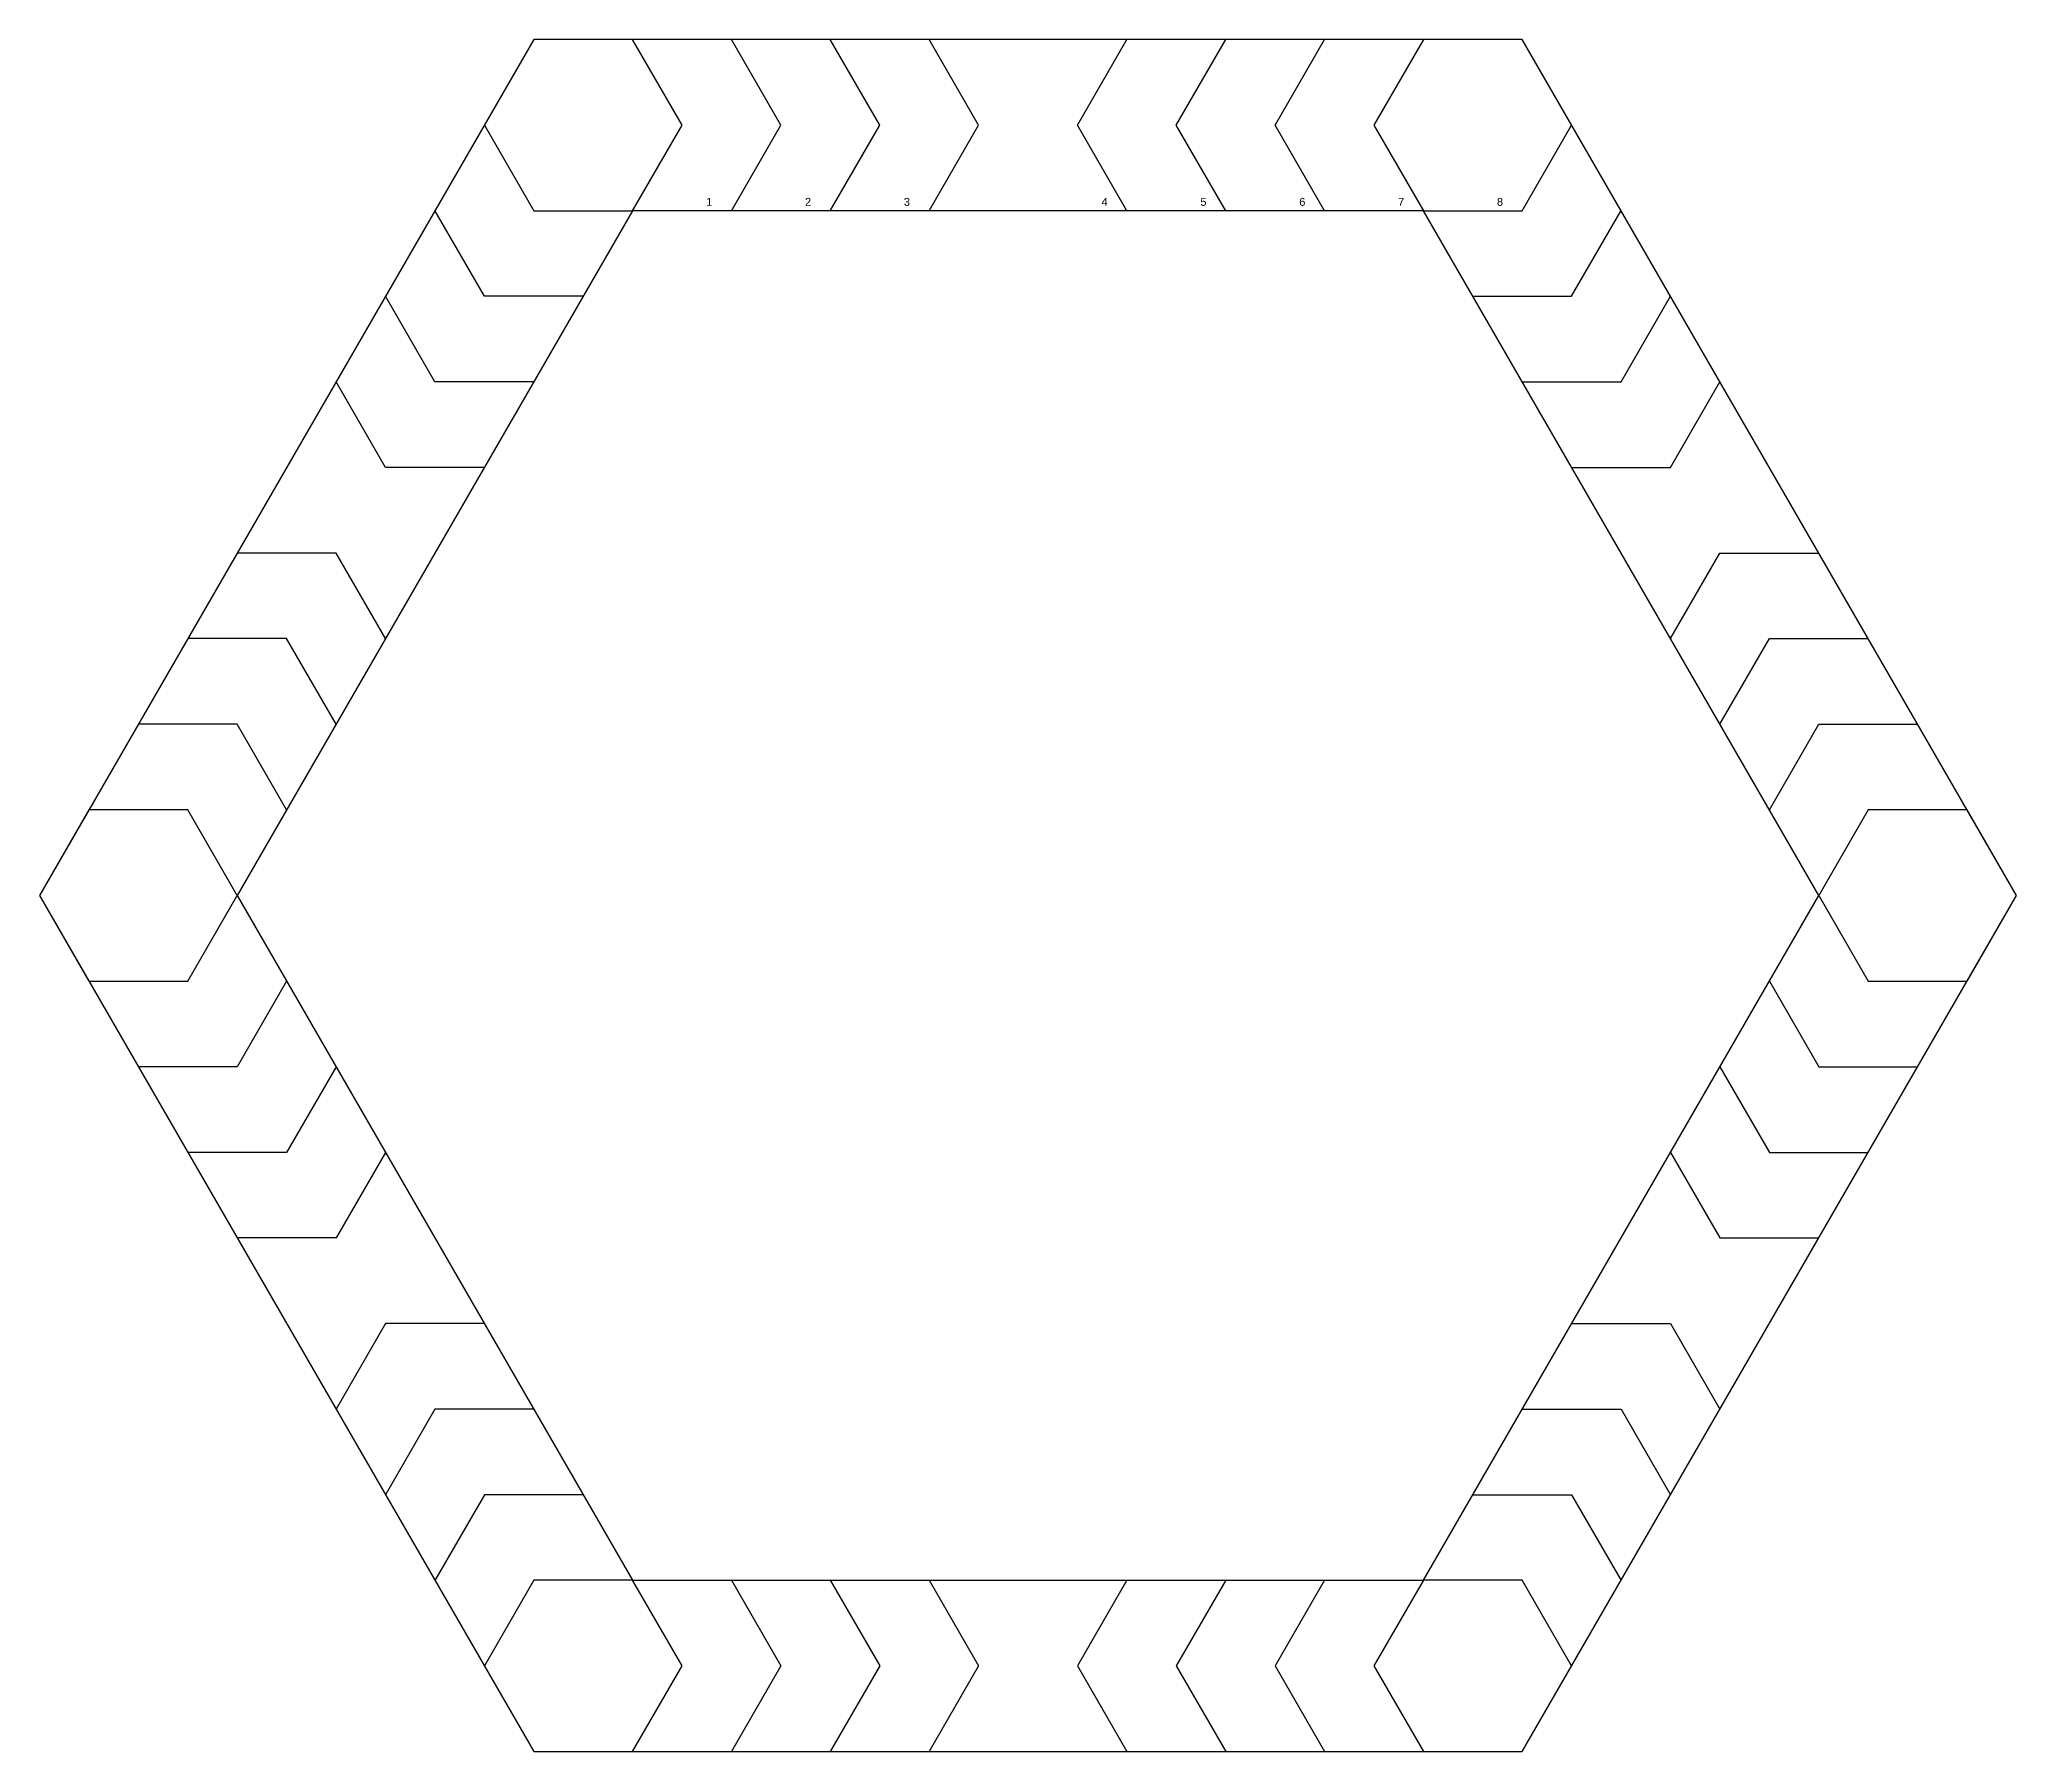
# Model space of a CAD drawing. Header units: millimetres. Extents: x -50 to 50, y -43 to 43.
import ezdxf

# ---------------------------------------------------------------- set-up
doc = ezdxf.new("R2010")
doc.units = ezdxf.units.MM
doc.styles.get("Standard").update_dxf_attribs({"font": 'arial.ttf'})

# ---------------------------------------------------------------- blocks, each defined once
blk = doc.blocks.new('*U1')
for points in [[(-15, -4.33), (-12.5, 0), (-15, 4.33)], [(-10, -4.33), (-7.5, 0), (-10, 4.33)], [(-5, -4.33), (-2.5, 0), (-5, 4.33)], [(5, -4.33), (2.5, 0), (5, 4.33)], [(10, -4.33), (7.5, 0), (10, 4.33)], [(15, -4.33), (12.5, 0), (15, 4.33)]]:
    blk.add_lwpolyline(points)
blk = doc.blocks.new('*U2')
at = {"color": 0, "linetype": 'ByBlock', "lineweight": -2, "transparency": 16777216}
blk.add_blockref('*U1', (0, 38.97), dxfattribs=at)
for p, rotation in [((-33.75, 19.49), 60.00000000000001), ((33.75, 19.49), 299.9999999999999), ((-33.75, -19.49), 120), ((33.75, -19.49), 240), ((0, -38.97), 180)]:
    blk.add_blockref('*U1', p, dxfattribs=dict(at, rotation=rotation))

msp = doc.modelspace()

# ---------------------------------------------------------------- linework, layer by layer
for points in [[(50, 0), (25, 43.3), (-25, 43.3), (-50, 0), (-25, -43.3), (25, -43.3)], [(-25, 43.3), (-27.5, 38.97), (-25, 34.64), (-20, 34.64), (-17.5, 38.97), (-20, 43.3)], [(20, 43.3), (17.5, 38.97), (20, 34.64), (25, 34.64), (27.5, 38.97), (25, 43.3)], [(-20, 34.64), (-40, 0), (-20, -34.64), (20, -34.64), (40, 0), (20, 34.64)], [(-47.5, 4.33), (-50, 0), (-47.5, -4.33), (-42.5, -4.33), (-40, 0), (-42.5, 4.33)], [(42.5, 4.33), (40, 0), (42.5, -4.33), (47.5, -4.33), (50, 0), (47.5, 4.33)], [(-25, -34.64), (-27.5, -38.97), (-25, -43.3), (-20, -43.3), (-17.5, -38.97), (-20, -34.64)], [(20, -34.64), (17.5, -38.97), (20, -43.3), (25, -43.3), (27.5, -38.97), (25, -34.64)]]:
    msp.add_lwpolyline(points, close=True)

# ---------------------------------------------------------------- block references
msp.add_blockref('*U2', (0, 0))

# ---------------------------------------------------------------- texts
at = {"char_height": 0.4, "attachment_point": 1}
for s, insert in [('1', (-16.28, 35.29)), ('2', (-11.28, 35.29)), ('3', (-6.28, 35.29)), ('4', (3.72, 35.29)), ('5', (8.72, 35.29)), ('6', (13.72, 35.29)), ('7', (18.72, 35.29)), ('8', (23.72, 35.29))]:
    msp.add_mtext_dynamic_manual_height_columns(s, width=0.9352, gutter_width=12.5, heights=[0], dxfattribs=dict(at, insert=insert))

doc.saveas('drawing.dxf')
